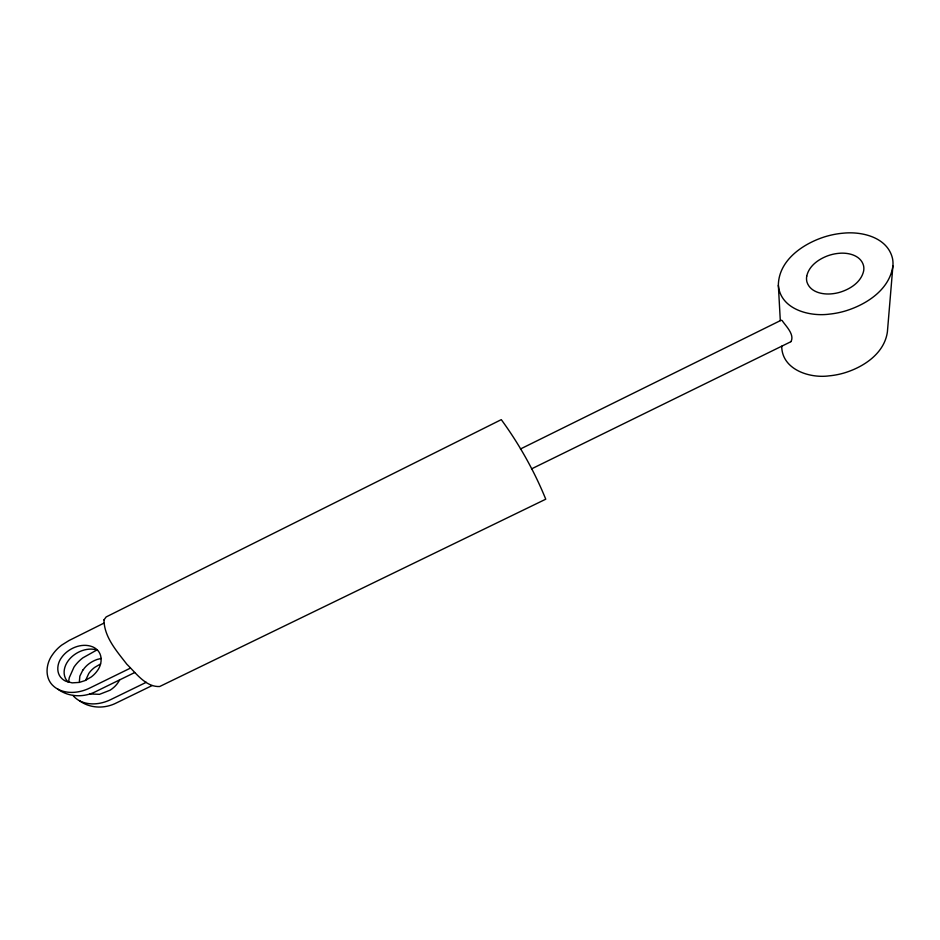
<?xml version="1.0" encoding="UTF-8"?>
<svg xmlns="http://www.w3.org/2000/svg" width="940" height="940" viewBox="0 0 940 940"><rect width="100%" height="100%" fill="white"/><g stroke="black" fill="none" stroke-linecap="round" stroke-linejoin="round"><path stroke-width="1.41" d="M780.306 320.646L778.355 285.302C778.614 260.192 803.136 243.625 824.838 236.786A82.955 70.23 -37.5 0 1 843.497 233.155C862.297 231.263 887.548 237.444 892.495 258.441A31.678 26.743 -40.2 0 1 892.906 265.938L887.407 331.796C884.399 353.816 862.814 367.669 842.992 373.309A75.611 64.096 -37.5 0 1 828.951 375.871C809.469 378.514 781.81 369.502 781.716 346.202M892.906 265.938C889.557 289.837 866.116 304.807 844.684 311.175A85.963 73.579 -41.8 0 1 829.433 314.124C809.281 316.874 780.447 309.225 778.355 285.302M85.646 680.325L88.771 673.486A33.593 26.778 6.2 0 1 94.611 667.447L100.58 663.934M119.627 679.902L119.157 680.807A33.993 27.143 7.8 0 1 110.039 690.23L99.511 694.331L89.758 693.943M82.979 669.785L79.853 676.13L79.289 682.417L72.145 682.863L65.906 681.253A13.806 10.986 8.2 0 1 62.075 678.739C55.989 673.404 56.941 663.793 61.429 657.765A35.591 28.4 7.5 0 1 67.504 651.432C74.46 646.144 84.165 643.465 92.531 646.802A13.865 11.116 8.1 0 1 96.514 649.246C103.024 654.569 102.061 664.65 97.29 670.796A36.049 28.799 8.9 0 1 91.239 676.976L85.011 680.607L79.348 682.405M790.94 341.666C795.064 334.487 785.088 325.252 782.327 320.81A7.167 6.169 -35.3 0 0 781.998 320.47L781.986 320.481M103.8 623.197L69.031 640.528L61.582 645.181A53.227 42.453 7.2 0 0 52.464 654.745C45.708 663.84 44.415 678.363 53.686 686.27A20.68 16.415 8.3 0 0 57.939 689.22C68.961 697.327 84.071 697.656 96.009 691.452L134.655 672.558M96.926 649.963L82.838 657.859A50.889 40.549 6.2 0 0 73.978 667.141L69.313 677.599A38.528 30.679 6.7 0 0 68.702 682.264M520.443 448.991L781.269 320.176M531.535 468.884L790.716 341.796M130.355 668.152L89.852 687.998C80.076 692.78 67.892 694.378 57.939 689.22M146.299 682.287L110.638 699.654C101.062 704.295 89.171 705.787 79.465 700.746A21.021 16.673 7.2 0 1 73.003 695.447M152.092 685.589L116.442 702.909C104.834 708.889 90.193 708.572 79.465 700.746M101.144 658.447L97.067 659.481A31.607 25.204 6.6 0 0 83.143 669.868M97.478 650.139C88.995 647.413 79.547 650.363 72.838 655.885A35.203 28.082 7.2 0 0 67.915 661.184C64.566 665.884 62.839 672.264 65.201 677.764A15.522 12.349 7.9 0 0 68.291 682.158M806.732 276.149L806.555 277.558A15.757 13.477 -39.2 0 0 807.049 282.341C810.491 292.375 822.841 294.843 832.206 293.774A42.605 36.378 -40.6 0 0 839.914 292.258C850.218 289.12 861.146 282.176 863.637 271.002A15.839 13.43 -39.9 0 0 863.519 265.55C860.746 255.304 848.362 252.39 839.056 253.307A41.712 35.426 -38.5 0 0 828.034 255.692C818.658 259.111 808.976 265.832 806.732 276.149M103.999 619.86C104.07 637.05 116.877 651.279 126.841 664.239C135.959 672.993 145.747 687.222 159.671 686.517L545.752 499.199C534.484 471.375 519.033 443.856 501.279 419.639L106.161 616.934L103.999 619.86"/></g></svg>
